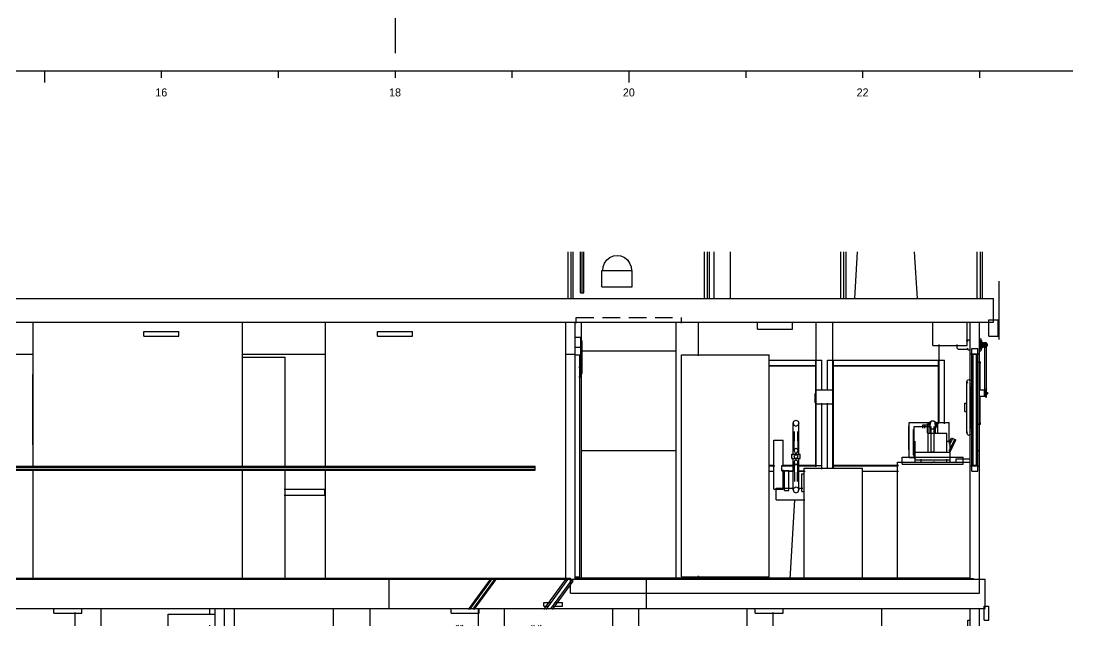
# Model space of a CAD drawing. Extents: x 5 to 836, y 5 to 589.
# Drawn here: x 213 to 393, y 280 to 383.5 of the extents above; entities that cross this region are included whole.
import ezdxf
from ezdxf.enums import TextEntityAlignment as Align

# ---------------------------------------------------------------- set-up
doc = ezdxf.new("R2010")
doc.units = 0
doc.linetypes.add('CENTER', pattern=[10, 6, -1.5, 1, -1.5])
doc.linetypes.add('DASHED', pattern=[4.5, 3, -1.5])
for name, color, linetype in [('CENTRE', 4, 'CENTER'), ('CUT', 7, 'CONTINUOUS'), ('DETAIL', 8, 'CONTINUOUS'), ('DIM', 3, 'CONTINUOUS'), ('MARKING', 4, 'DASHED'), ('OUTLINE', 7, 'CONTINUOUS'), ('TEXT', 7, 'CONTINUOUS')]:
    doc.layers.add(name, color=color, linetype=linetype)

msp = doc.modelspace()

# ---------------------------------------------------------------- linework, layer by layer
at = {"layer": 'CENTRE'}
msp.add_line((277, 564), (277, 377), dxfattribs=at)
at = {"layer": 'CUT'}
for p, q in [((331.61, 336), (331.61, 344)), ((334.39, 336), (334.39, 344)), ((355.67, 336), (356.15, 344)), ((365.85, 344), (366.33, 336)), ((380.4, 329), (380.4, 339)), ((36, 336), (379.4, 336)), ((379.4, 332), (379.4, 336)), ((36, 332), (379.4, 332)), ((306.2, 326.48), (306.2, 332)), ((307.8, 326.48), (307.8, 332)), ((369, 328), (369, 332)), ((374.9, 328), (374.9, 332)), ((375.4, 326.58), (375.4, 332)), ((377, 326.58), (377, 332)), ((378.6, 329.6), (378.6, 332.4)), ((378.6, 332.4), (380.2, 332.4)), ((380.2, 329.6), (380.2, 332.4)), ((234, 330.4), (240, 330.4)), ((234, 329.6), (234, 330.4)), ((234, 329.6), (240, 329.6)), ((240, 329.6), (240, 330.4)), ((274, 330.4), (280, 330.4)), ((274, 329.6), (274, 330.4)), ((274, 329.6), (280, 329.6)), ((280, 329.6), (280, 330.4)), ((378.6, 329.6), (380.2, 329.6)), ((369, 328), (374.9, 328)), ((377.06, 329.1), (377.25, 329.1)), ((377.26, 328.85), (377.42, 328.85)), ((377.26, 328.66), (377.26, 328.82)), ((377.26, 328.63), (377.42, 328.63)), ((377.28, 327.13), (377.28, 329.07)), ((377.42, 328.65), (377.42, 328.85)), ((306.2, 326.48), (307.8, 326.48)), ((375.4, 326.58), (377, 326.58)), ((375.7, 327.5), (376.7, 327.5)), ((375.7, 326.5), (375.7, 327.5)), ((375.7, 326.5), (376.7, 326.5)), ((375.9, 307.5), (375.9, 326.5)), ((376.5, 307.5), (376.5, 326.5)), ((376.7, 326.5), (376.7, 327.5)), ((377.03, 327.1), (377.22, 327.1)), ((377.26, 327.57), (377.42, 327.57)), ((377.26, 327.38), (377.26, 327.54)), ((377.26, 327.35), (377.42, 327.35)), ((377.42, 327.37), (377.42, 327.57)), ((348.9, 318.2), (348.9, 319.8)), ((349, 320.4), (352, 320.4)), ((349, 318), (349, 320.4)), ((352, 318), (352, 320.4)), ((349, 318), (352, 318)), ((345.1, 314.7), (345.25, 315.06)), ((345.25, 315.06), (345.6, 315.2)), ((345.6, 315.2), (345.95, 315.06)), ((345.95, 315.06), (346.1, 314.7)), ((345.1, 314.7), (345.24, 314.37)), ((345.25, 314.35), (345.59, 314.21)), ((345.6, 314.2), (345.93, 314.34)), ((345.95, 314.35), (346.1, 314.7)), ((345.29, 310), (345.37, 309.71)), ((345.3, 310.04), (345.38, 310.31)), ((345.38, 309.69), (345.59, 309.56)), ((345.41, 310.33), (345.6, 310.44)), ((345.6, 309.55), (345.8, 309.68)), ((345.63, 310.42), (345.82, 310.31)), ((345.82, 310.31), (345.91, 310)), ((345.82, 309.69), (345.9, 309.97)), ((344.9, 309.37), (346.3, 309.37)), ((344.9, 308.63), (344.9, 309.37)), ((344.9, 308.63), (346.3, 308.63)), ((345.28, 309), (345.37, 308.79)), ((345.29, 309.01), (345.38, 309.22)), ((345.29, 308), (345.38, 307.69)), ((345.3, 308.03), (345.38, 308.31)), ((345.38, 308.78), (345.59, 308.69)), ((345.39, 309.23), (345.6, 309.32)), ((345.4, 308.32), (345.6, 308.45)), ((345.6, 308.68), (345.81, 308.77)), ((345.61, 309.31), (345.82, 309.22)), ((345.61, 308.44), (345.82, 308.31)), ((345.82, 308.78), (345.91, 308.99)), ((345.82, 307.69), (345.9, 307.96)), ((345.83, 309.21), (345.92, 309)), ((345.83, 308.29), (345.91, 308)), ((346.3, 308.63), (346.3, 309.37)), ((363, 308), (375.4, 308)), ((363, 288), (363, 308)), ((363.8, 308.9), (374.2, 308.9)), ((363.8, 307.7), (363.8, 308.9)), ((373, 308.6), (375.4, 308.6)), ((373, 308), (373, 308.6)), ((374.2, 307.7), (374.2, 308.9)), ((375.4, 288), (375.4, 308.6)), ((345.38, 307.69), (345.57, 307.58)), ((345.6, 307.56), (345.79, 307.67)), ((346.6, 306), (347, 306)), ((346.6, 303), (346.6, 306)), ((347, 307), (357, 307)), ((347, 288), (347, 307)), ((357, 288), (357, 307)), ((363.8, 307.7), (374.2, 307.7)), ((375.4, 307.42), (377, 307.42)), ((375.7, 307.5), (376.7, 307.5)), ((375.7, 306.5), (375.7, 307.5)), ((375.7, 306.5), (376.7, 306.5)), ((376.7, 306.5), (376.7, 307.5)), ((377, 285.6), (377, 307.42)), ((345.1, 303.3), (345.25, 303.65)), ((345.1, 303.3), (345.25, 302.94)), ((345.25, 302.94), (345.6, 302.8)), ((345.27, 303.66), (345.6, 303.8)), ((345.6, 302.8), (345.95, 302.94)), ((345.61, 303.79), (345.95, 303.65)), ((345.95, 302.94), (346.1, 303.3)), ((345.96, 303.63), (346.1, 303.3)), ((346.6, 303), (347, 303)), ((25, 288), (378, 288)), ((38.6, 288.16), (307, 288.16)), ((38.6, 288.06), (307, 288.06)), ((276, 283), (276, 288)), ((307, 288.06), (307, 288.16)), ((307, 285.6), (307, 288)), ((307.8, 288.14), (307.8, 288.24)), ((307.8, 288.24), (375.4, 288.24)), ((307.8, 288.14), (375.4, 288.14)), ((308, 288.12), (376, 288.12)), ((308, 288.02), (308, 288.09)), ((308, 288.02), (376, 288.02)), ((320, 283), (320, 288)), ((376, 288.05), (376, 288.12)), ((378, 283), (378, 288)), ((307, 285.6), (377, 285.6)), ((36, 283), (378, 283)), ((246.2, 280), (246.2, 283)), ((247.8, 280), (247.8, 283)), ((375.4, 280), (375.4, 283)), ((377, 280), (377, 283)), ((377.8, 283.4), (378.6, 283.4)), ((377.8, 281), (377.8, 283.4)), ((378.6, 281), (378.6, 283.4)), ((238.2, 282), (246.2, 282)), ((238.2, 280), (238.2, 282)), ((375, 281), (375.4, 281)), ((375, 280), (375, 281)), ((377.8, 281), (378.6, 281))]:
    msp.add_line(p, q, dxfattribs=at)
at = {"layer": 'DETAIL'}
for p, q in [((306.6, 336), (306.6, 344)), ((307.15, 336), (307.15, 344)), ((307.5, 336), (307.5, 344)), ((308.72, 337), (308.72, 344)), ((309, 337), (309, 344)), ((309.28, 337), (309.28, 344)), ((329.93, 336), (329.93, 344)), ((330.49, 336), (330.49, 344)), ((330.83, 336), (330.83, 344)), ((353.26, 336), (353.26, 344)), ((353.82, 336), (353.82, 344)), ((354.17, 336), (354.17, 344)), ((376.6, 336), (376.6, 344)), ((377.15, 336), (377.15, 344)), ((377.5, 336), (377.5, 344)), ((312.4, 340.8), (317.6, 340.8)), ((308.72, 337), (309.28, 337)), ((312.4, 338), (317.6, 338)), ((36, 336), (379.4, 336)), ((379.4, 332), (379.4, 336)), ((36, 332), (379.4, 332)), ((215.08, 307.28), (215.08, 332)), ((215.92, 331.86), (215.92, 332)), ((226.08, 331.86), (226.08, 332)), ((246.2, 331.86), (246.2, 332)), ((247.8, 331.86), (247.8, 332)), ((250.92, 307.28), (250.92, 332)), ((265.08, 307.28), (265.08, 332)), ((269.92, 331.86), (269.92, 332)), ((280.08, 331.86), (280.08, 332)), ((306.2, 288), (306.2, 332)), ((307, 331.86), (307, 332)), ((307.8, 288), (307.8, 332)), ((308.92, 288), (308.92, 332)), ((325.08, 288), (325.08, 332)), ((328.92, 326.23), (328.92, 332)), ((339, 330.8), (339, 332)), ((345, 330.8), (345, 332)), ((349.08, 307.28), (349.08, 332)), ((351.92, 306.86), (351.92, 332)), ((369, 328), (369, 332)), ((370.08, 331.86), (370.08, 332)), ((374.9, 328), (374.9, 332)), ((375.4, 288), (375.4, 332)), ((377, 287.87), (377, 332)), ((378.6, 329.6), (378.6, 332.4)), ((378.6, 332.4), (380.2, 332.4)), ((380.2, 329.6), (380.2, 332.4)), ((234, 330.4), (240, 330.4)), ((234, 329.6), (234, 330.4)), ((234, 329.6), (240, 329.6)), ((240, 329.6), (240, 330.4)), ((274, 330.4), (280, 330.4)), ((274, 329.6), (274, 330.4)), ((274, 329.6), (280, 329.6)), ((280, 329.6), (280, 330.4)), ((339, 330.8), (345, 330.8)), ((378.6, 329.6), (380.2, 329.6)), ((307.8, 329.4), (308.8, 329.4)), ((307.8, 327.7), (308.8, 327.7)), ((308.8, 322.6), (308.8, 329.4)), ((308.8, 328.8), (309, 328.8)), ((309, 323.2), (309, 328.8)), ((369, 328.01), (374.9, 328.01)), ((370.08, 314.68), (370.08, 328.15)), ((377.08, 327.72), (377.08, 328.48)), ((377.26, 328.64), (377.26, 328.84)), ((377.42, 328.64), (377.42, 328.84)), ((377.68, 327.72), (377.68, 328.48)), ((377.85, 327.69), (377.85, 328.51)), ((377.95, 327.8), (377.95, 328.4)), ((378.2, 327.93), (378.2, 328.27)), ((378.2, 328.27), (378.4, 328.27)), ((378.2, 328.24), (378.4, 328.24)), ((378.2, 328.21), (378.4, 328.21)), ((378.2, 328.19), (378.4, 328.19)), ((378.2, 328.13), (378.4, 328.13)), ((378.2, 328.12), (378.4, 328.12)), ((378.2, 328.08), (378.4, 328.08)), ((378.2, 328.07), (378.4, 328.07)), ((378.2, 328.01), (378.4, 328.01)), ((378.2, 327.99), (378.4, 327.99)), ((378.2, 327.96), (378.4, 327.96)), ((378.2, 327.93), (378.4, 327.93)), ((378.22, 327.69), (378.22, 328.51)), ((378.3, 327.98), (378.3, 328.22)), ((378.4, 327.93), (378.4, 328.27)), ((200.92, 326.48), (215.08, 326.48)), ((250.84, 326), (258.2, 326)), ((250.92, 326.48), (265.08, 326.48)), ((258.2, 307.28), (258.2, 326)), ((306.2, 326.48), (307.8, 326.48)), ((307.8, 326.4), (308.6, 326.4)), ((308.6, 288.4), (308.6, 326.4)), ((308.8, 327.4), (309, 327.4)), ((308.92, 327.08), (325.08, 327.08)), ((326, 326.4), (341, 326.4)), ((326, 288.4), (326, 326.4)), ((341, 288.4), (341, 326.4)), ((375.4, 326.58), (377, 326.58)), ((375.7, 306.5), (375.7, 327.5)), ((375.7, 327.5), (376.7, 327.5)), ((375.7, 326.5), (376.7, 326.5)), ((375.9, 307.5), (375.9, 326.5)), ((376.5, 307.5), (376.5, 326.5)), ((376.7, 306.5), (376.7, 327.5)), ((377.26, 327.36), (377.26, 327.56)), ((377.42, 327.36), (377.42, 327.56)), ((308.42, 324.3), (308.8, 324.3)), ((308.8, 324.6), (309, 324.6)), ((340.88, 324.58), (349.08, 324.58)), ((340.89, 325.5), (350, 325.5)), ((340.89, 324.5), (349, 324.5)), ((349, 307.25), (349, 325.5)), ((350, 320.33), (350, 325.5)), ((351, 325.5), (371, 325.5)), ((351, 320.33), (351, 325.5)), ((351.92, 324.58), (370.08, 324.58)), ((352, 306.87), (352, 325.5)), ((352, 324.5), (370, 324.5)), ((370, 314.6), (370, 325.5)), ((371, 314.6), (371, 325.5)), ((215, 323), (215.13, 323)), ((215, 311), (215, 323)), ((308.42, 322.6), (308.8, 322.6)), ((308.8, 323.2), (309, 323.2)), ((349, 320.4), (352, 320.4)), ((377.85, 319.43), (377.85, 320.25)), ((378.15, 319.74), (378.15, 319.94)), ((378.22, 319.43), (378.22, 320.25)), ((378.45, 319.74), (378.45, 319.94)), ((349, 318), (352, 318)), ((350, 306.81), (350, 318.1)), ((351, 306.92), (351, 318.1)), ((374.5, 316.7), (374.5, 318.1)), ((368.43, 314.81), (368.78, 315.07)), ((368.78, 315.07), (369.22, 315.07)), ((369.22, 315.07), (369.57, 314.81)), ((365, 314.8), (368.75, 314.8)), ((365, 308.8), (365, 314.8)), ((365.8, 314.1), (368.2, 314.1)), ((365.8, 308.7), (365.8, 314.1)), ((367.3, 314.4), (368.58, 314.4)), ((367.3, 313.87), (367.3, 314.4)), ((367.65, 313.87), (367.65, 314.4)), ((368.1, 314.6), (368.68, 314.6)), ((368.1, 313), (368.1, 314.6)), ((368.2, 309.67), (368.2, 314.1)), ((368.3, 314.4), (368.43, 314.81)), ((368.3, 314.4), (368.43, 313.99)), ((368.43, 313.99), (368.78, 313.73)), ((368.55, 313), (368.55, 314.6)), ((368.78, 313.73), (369.22, 313.73)), ((369.22, 313.73), (369.57, 313.99)), ((369.3, 314.8), (371.8, 314.8)), ((369.32, 314.6), (369.9, 314.6)), ((369.45, 313), (369.45, 314.6)), ((369.57, 314.81), (369.7, 314.4)), ((369.57, 313.99), (369.7, 314.4)), ((369.9, 313), (369.9, 314.6)), ((371.8, 311.45), (371.8, 314.8)), ((341.8, 311.8), (343.4, 311.8)), ((341.8, 303.4), (341.8, 311.8)), ((343.4, 307.26), (343.4, 311.8)), ((366, 308), (366, 311.6)), ((368.1, 313), (371.4, 313)), ((371.3, 311.6), (372, 311.6)), ((371.4, 309.67), (371.4, 313)), ((371.8, 311.3), (372.24, 312.18)), ((371.84, 310.04), (372.78, 311.91)), ((371.86, 310.96), (372.42, 312.09)), ((371.96, 309.82), (372.96, 311.82)), ((372, 308), (372, 311.6)), ((372.22, 312.19), (372.96, 311.82)), ((215, 311), (215.13, 311)), ((308.82, 310), (325.16, 310)), ((366, 309.75), (372, 309.75)), ((368.76, 309.8), (369.24, 309.8)), ((371.87, 309.87), (371.96, 309.82)), ((376.86, 310), (377, 310)), ((344.9, 308.63), (344.9, 309.37)), ((346.3, 308.63), (346.3, 309.37)), ((363, 308), (363.98, 308)), ((363, 288), (363, 308)), ((363.8, 308.9), (366.16, 308.9)), ((363.8, 307.7), (363.8, 308.9)), ((365, 308.8), (366.11, 308.8)), ((365.8, 308.7), (366.07, 308.7)), ((366, 308.45), (372, 308.45)), ((366, 308), (372, 308)), ((367, 308), (367, 308.56)), ((368.74, 308.09), (368.76, 307.96)), ((368.76, 307.96), (369.24, 308.04)), ((368.86, 308.12), (368.88, 307.98)), ((369.09, 308.16), (369.12, 308.02)), ((369.21, 308.18), (369.24, 308.04)), ((371.4, 308), (371.4, 308.56)), ((371.84, 308.9), (374.2, 308.9)), ((374.01, 308), (375.4, 308)), ((374.07, 308.6), (375.4, 308.6)), ((374.2, 307.7), (374.2, 308.9)), ((376.87, 309), (377, 309)), ((103, 307.32), (301, 307.32)), ((103, 307.16), (301, 307.16)), ((103, 306.84), (301, 306.84)), ((103, 306.68), (301, 306.68)), ((215.08, 288), (215.08, 306.72)), ((250.92, 288), (250.92, 306.72)), ((258.2, 288), (258.2, 306.72)), ((265.08, 288), (265.08, 306.72)), ((301, 306.68), (301, 307.32)), ((340.88, 307.42), (341.99, 307.42)), ((340.89, 307.5), (341.87, 307.5)), ((340.89, 306.5), (341.87, 306.5)), ((343.2, 307.45), (345.14, 307.45)), ((343.2, 306.55), (343.2, 307.45)), ((343.2, 306.55), (345.14, 306.55)), ((343.24, 307.42), (345.19, 307.42)), ((343.27, 307.5), (345.08, 307.5)), ((343.27, 306.5), (343.69, 306.5)), ((343.4, 303.4), (343.4, 306.7)), ((343.64, 306.6), (344.36, 306.6)), ((344.24, 306.5), (345.08, 306.5)), ((346.02, 307.42), (349.08, 307.42)), ((346.06, 307.5), (349, 307.5)), ((346.06, 306.5), (347.18, 306.5)), ((346.11, 307.45), (350, 307.45)), ((346.11, 306.55), (347.09, 306.55)), ((347, 307), (357, 307)), ((347, 288), (347, 307)), ((351.92, 307.42), (363.1, 307.42)), ((352, 307.5), (363.16, 307.5)), ((356.88, 306.5), (363.16, 306.5)), ((357, 288), (357, 307)), ((363.8, 307.7), (374.2, 307.7)), ((375.4, 307.42), (377, 307.42)), ((375.7, 307.5), (376.7, 307.5)), ((375.7, 306.5), (376.7, 306.5)), ((258.04, 303.4), (265, 303.4)), ((265, 302.4), (265, 303.4)), ((341.8, 303.4), (343.4, 303.4)), ((342.2, 303.6), (345.12, 303.6)), ((342.2, 301.6), (342.2, 303.6)), ((343.64, 303.2), (344.36, 303.2)), ((346.1, 303.6), (346.79, 303.6)), ((258.04, 302.4), (265, 302.4)), ((342.2, 301.6), (347.13, 301.6)), ((25, 288), (378, 288)), ((215.92, 288), (215.92, 288.14)), ((217, 288), (217, 288.14)), ((226.08, 288), (226.08, 288.14)), ((230.97, 288), (230.97, 288.14)), ((231.53, 288), (231.53, 288.14)), ((231.87, 288), (231.87, 288.14)), ((241, 288), (241, 288.14)), ((246.2, 288), (246.2, 288.14)), ((247.8, 288), (247.8, 288.14)), ((248.2, 288), (248.2, 288.14)), ((249, 288), (249, 288.14)), ((255.85, 288), (255.85, 288.14)), ((256.4, 288), (256.4, 288.14)), ((256.75, 288), (256.75, 288.14)), ((257, 288), (257, 288.14)), ((266.2, 288), (266.2, 288.14)), ((269.92, 288), (269.92, 288.14)), ((276, 283), (276, 288)), ((280.08, 288), (280.08, 288.14)), ((280.72, 288), (280.72, 288.14)), ((281.28, 288), (281.28, 288.14)), ((281.62, 288), (281.62, 288.14)), ((289.56, 282.82), (293.43, 288.11)), ((289.81, 282.81), (293.68, 288.11)), ((290.31, 282.83), (294.19, 288.14)), ((290.56, 282.82), (294.44, 288.14)), ((302.47, 282.82), (306.35, 288.13)), ((302.83, 282.8), (306.76, 288.18)), ((305.2, 288), (305.2, 288.14)), ((305.6, 288), (305.6, 288.14)), ((306.15, 288), (306.15, 288.14)), ((306.5, 288), (306.5, 288.14)), ((306.77, 288.17), (307.48, 287.65)), ((307, 288), (307, 288.14)), ((307.8, 288.4), (308.6, 288.4)), ((320, 283), (320, 288)), ((326, 288.4), (341, 288.4)), ((328.92, 288), (328.92, 288.56)), ((349.08, 288), (349.08, 288.14)), ((351.92, 288), (351.92, 288.14)), ((370.08, 288), (370.08, 288.14)), ((378, 283), (378, 288)), ((303.65, 282.91), (307.24, 287.82)), ((303.95, 282.81), (307.48, 287.65)), ((82.82, 283), (378, 283)), ((218.6, 282.2), (218.6, 283)), ((222.28, 282.86), (222.28, 283)), ((223.4, 282.2), (223.4, 283)), ((226.72, 280), (226.72, 283)), ((245.28, 281.91), (245.28, 283)), ((246.2, 280), (246.2, 283)), ((247.8, 280), (247.8, 283)), ((249.52, 280), (249.52, 283)), ((266.48, 280), (266.48, 283)), ((272.72, 280), (272.72, 283)), ((286.6, 282.2), (286.6, 283)), ((291.28, 280), (291.28, 283)), ((291.4, 282.2), (291.4, 283)), ((295.72, 280), (295.72, 283)), ((302.48, 283.4), (302.48, 284)), ((302.48, 284), (303.73, 284)), ((302.48, 283.4), (303.31, 283.4)), ((303.87, 283.4), (305.68, 283.4)), ((304.29, 284), (305.68, 284)), ((305.68, 283.4), (305.68, 284)), ((314.28, 280), (314.28, 283)), ((318.72, 280), (318.72, 283)), ((337.28, 280), (337.28, 283)), ((338.6, 282.2), (338.6, 283)), ((341.72, 282.86), (341.72, 283)), ((343.4, 282.2), (343.4, 283)), ((360.28, 280), (360.28, 283)), ((375.4, 280), (375.4, 283)), ((377, 280), (377, 283)), ((377.8, 283.4), (378.6, 283.4)), ((377.8, 281), (377.8, 283.4)), ((378.6, 281), (378.6, 283.4)), ((218.6, 282.2), (223.4, 282.2)), ((222.28, 280), (222.28, 282.32)), ((238.2, 282), (246.2, 282)), ((238.2, 280), (238.2, 282)), ((286.6, 282.2), (291.4, 282.2)), ((338.6, 282.2), (343.4, 282.2)), ((341.72, 280), (341.72, 282.32)), ((377.8, 281), (378.6, 281)), ((245.28, 280), (245.28, 280.14)), ((287.5, 280), (287.59, 280.11)), ((287.75, 280), (287.83, 280.11)), ((288.25, 280), (288.33, 280.11)), ((288.5, 280), (288.58, 280.11)), ((300.41, 280), (300.49, 280.11)), ((300.78, 280), (300.86, 280.11)), ((301.53, 280), (301.61, 280.11)), ((301.9, 280), (301.98, 280.11))]:
    msp.add_line(p, q, dxfattribs=at)
at = {"layer": 'DIM'}
for p, q in [((25, 375), (393, 375)), ((217, 375), (217, 373)), ((237, 375), (237, 373.8)), ((257, 375), (257, 373.8)), ((277, 375), (277, 373.8)), ((297, 375), (297, 373.8)), ((317, 375), (317, 373)), ((337, 375), (337, 373.8)), ((357, 375), (357, 373.8)), ((377, 375), (377, 373.8))]:
    msp.add_line(p, q, dxfattribs=at)
at = {"layer": 'MARKING'}
for p, q in [((380.4, 329), (380.4, 339)), ((308, 332.8), (326, 332.8)), ((308, 331.82), (308, 332.8)), ((326, 331.82), (326, 332.8)), ((346.6, 306), (347, 306)), ((346.6, 303), (346.6, 306)), ((347, 303), (347, 306)), ((346.6, 303), (347, 303)), ((25, 288.02), (307, 288.02)), ((37, 288.1), (307, 288.1)), ((38.6, 288.16), (307, 288.16)), ((38.6, 288.06), (307, 288.06)), ((246.2, 288.06), (246.2, 288.16)), ((247.8, 288.06), (247.8, 288.16)), ((306.2, 288.06), (306.2, 288.16)), ((307, 288.02), (307, 288.16)), ((307.8, 288.24), (344.75, 288.24)), ((307.8, 288.14), (307.8, 288.24)), ((307.8, 288.14), (375.4, 288.14)), ((308.84, 288.12), (325.07, 288.12)), ((308.84, 288.02), (325.07, 288.02)), ((356.93, 288.24), (363.08, 288.24)), ((375, 281), (375.4, 281)), ((375, 280), (375, 281)), ((375.4, 280), (375.4, 281))]:
    msp.add_line(p, q, dxfattribs=at)
at = {"layer": 'OUTLINE'}
for p, q in [((312.61, 341.47), (312.86, 342.1)), ((312.86, 342.1), (313.25, 342.64)), ((313.25, 342.64), (313.76, 343.05)), ((313.76, 343.05), (314.36, 343.31)), ((314.36, 343.31), (315, 343.4)), ((315, 343.4), (315.64, 343.31)), ((315.64, 343.31), (316.24, 343.05)), ((316.24, 343.05), (316.75, 342.64)), ((316.75, 342.64), (317.14, 342.1)), ((317.14, 342.1), (317.39, 341.47)), ((312.4, 338), (312.4, 340.8)), ((312.53, 340.8), (312.61, 341.47)), ((312.53, 340.8), (317.47, 340.8)), ((317.39, 341.47), (317.47, 340.8)), ((317.6, 338), (317.6, 340.8)), ((373.2, 327.51), (373.2, 328.17)), ((374.71, 328.86), (374.84, 328.86)), ((374.84, 328.85), (375, 328.69)), ((375, 328.92), (375.03, 328.95)), ((375, 328.65), (375, 328.92)), ((375.03, 328.95), (375.37, 328.95)), ((375.37, 328.95), (375.4, 328.92)), ((377, 329.07), (377.03, 329.1)), ((377, 327.13), (377, 329.07)), ((377.03, 329.1), (377.25, 329.1)), ((377.08, 328.48), (377.68, 328.48)), ((377.08, 328.34), (377.68, 328.34)), ((377.08, 328.24), (378.3, 328.24)), ((377.08, 327.96), (378.3, 327.96)), ((377.08, 327.86), (377.68, 327.86)), ((377.08, 327.72), (377.68, 327.72)), ((377.25, 329.1), (377.28, 329.07)), ((377.26, 328.86), (377.42, 328.86)), ((377.26, 328.62), (377.42, 328.62)), ((377.28, 327.13), (377.28, 329.07)), ((377.48, 328.18), (378.3, 328.18)), ((377.48, 328.02), (378.3, 328.02)), ((377.85, 328.4), (377.95, 328.4)), ((377.85, 328.29), (377.95, 328.29)), ((377.85, 327.91), (377.95, 327.91)), ((377.85, 327.8), (377.95, 327.8)), ((377.86, 328.51), (378.22, 328.51)), ((377.86, 328.38), (378.22, 328.38)), ((377.86, 327.82), (378.22, 327.82)), ((377.86, 327.69), (378.22, 327.69)), ((377.9, 319.77), (377.9, 328.17)), ((377.93, 328.2), (378.15, 328.2)), ((377.93, 328.16), (378.15, 328.16)), ((378.18, 319.77), (378.18, 328.17)), ((373.2, 327.51), (373.36, 327.35)), ((373.36, 327.34), (374.84, 327.34)), ((374.84, 327.35), (375, 327.51)), ((375, 327.28), (375, 327.55)), ((375, 327.28), (375.03, 327.25)), ((375.03, 327.25), (375.37, 327.25)), ((375.37, 327.25), (375.4, 327.28)), ((377, 327.13), (377.03, 327.1)), ((377.03, 327.1), (377.25, 327.1)), ((377.25, 327.1), (377.28, 327.13)), ((377.26, 327.58), (377.42, 327.58)), ((377.26, 327.34), (377.42, 327.34)), ((376.82, 325.11), (376.85, 325.14)), ((376.85, 325.14), (377.11, 325.14)), ((376.9, 325.18), (377.13, 325.18)), ((377.02, 324.94), (377.13, 324.94)), ((377.11, 325.14), (377.14, 325.11)), ((377.13, 325.18), (377.16, 325.15)), ((377.13, 324.94), (377.16, 324.97)), ((377.14, 320.26), (377.14, 325.11)), ((377.16, 324.97), (377.16, 325.15)), ((377.01, 323.26), (377.04, 323.23)), ((377.01, 322.82), (377.04, 322.85)), ((377.04, 322.85), (377.04, 323.23)), ((374.84, 321.8), (374.95, 322.05)), ((374.84, 313), (374.84, 321.8)), ((374.84, 321.8), (374.95, 321.55)), ((374.95, 322.05), (375.2, 322.16)), ((375.2, 322.16), (375.45, 322.05)), ((375.45, 322.05), (375.51, 321.93)), ((375.56, 321.33), (375.56, 321.47)), ((375.56, 313.74), (375.56, 321.06)), ((378.09, 320.53), (378.12, 320.56)), ((378.09, 319.15), (378.09, 320.53)), ((378.12, 320.56), (378.2, 320.56)), ((378.2, 320.56), (378.23, 320.53)), ((378.23, 319.15), (378.23, 320.53)), ((348.9, 318.2), (348.9, 319.8)), ((377.05, 320.39), (378.01, 320.39)), ((377.05, 319.29), (378.01, 319.29)), ((377.14, 314.57), (377.14, 319.28)), ((377.86, 320.25), (378.22, 320.25)), ((377.86, 319.43), (378.22, 319.43)), ((377.93, 319.74), (378.15, 319.74)), ((378.01, 320.39), (378.04, 320.36)), ((378.01, 319.29), (378.04, 319.32)), ((378.04, 319.32), (378.04, 320.36)), ((378.04, 319.78), (378.15, 319.78)), ((378.09, 320.06), (378.19, 320.06)), ((378.09, 319.62), (378.19, 319.62)), ((378.09, 319.15), (378.12, 319.12)), ((378.1, 320.12), (378.22, 320.12)), ((378.1, 319.56), (378.22, 319.56)), ((378.12, 319.12), (378.2, 319.12)), ((378.15, 319.96), (378.45, 319.96)), ((378.15, 319.72), (378.45, 319.72)), ((378.19, 320.06), (378.22, 320.03)), ((378.19, 319.62), (378.22, 319.65)), ((378.2, 319.12), (378.23, 319.15)), ((378.22, 319.65), (378.22, 320.03)), ((374.5, 318.1), (374.88, 318.1)), ((377.01, 316.86), (377.04, 316.83)), ((377.04, 316.45), (377.04, 316.83)), ((374.5, 316.7), (374.88, 316.7)), ((377.01, 316.42), (377.04, 316.45)), ((345.1, 309.25), (345.1, 314.69)), ((345.29, 310), (345.33, 313.26)), ((345.87, 313.26), (345.91, 310)), ((346.1, 309.25), (346.1, 314.69)), ((364.9, 310.2), (364.9, 314.2)), ((365.7, 309.2), (365.7, 313.6)), ((368.76, 309.8), (368.76, 314.12)), ((369.24, 309.8), (369.24, 314.12)), ((374.84, 313), (374.95, 313.25)), ((375.56, 313.33), (375.56, 313.47)), ((376.82, 314.57), (376.85, 314.54)), ((376.85, 314.54), (377.11, 314.54)), ((376.9, 314.5), (377.13, 314.5)), ((377.02, 314.74), (377.13, 314.74)), ((377.11, 314.54), (377.14, 314.57)), ((377.13, 314.74), (377.16, 314.71)), ((377.13, 314.5), (377.16, 314.53)), ((377.16, 314.53), (377.16, 314.71)), ((372.24, 312.18), (372.96, 311.82)), ((374.84, 313), (374.95, 312.75)), ((374.95, 312.75), (375.2, 312.64)), ((375.2, 312.64), (375.45, 312.75)), ((375.45, 312.75), (375.51, 312.87)), ((371.84, 309.88), (371.96, 309.82)), ((345.1, 303.31), (345.1, 308.75)), ((345.29, 308), (345.33, 304.74)), ((345.87, 304.74), (345.91, 308)), ((346.1, 303.31), (346.1, 308.75)), ((343.64, 303.2), (343.64, 306.6)), ((344.36, 303.2), (344.36, 306.6)), ((344.6, 288), (345.4, 301.6)), ((349.39, 288.14), (349.4, 288)), ((307.08, 287.94), (307.48, 287.65))]:
    msp.add_line(p, q, dxfattribs=at)

# ---------------------------------------------------------------- texts
at = {"layer": 'TEXT'}
for s, p in [('16', (237, 370.6)), ('18', (277, 370.6)), ('20', (317, 370.6)), ('22', (357, 370.6))]:
    msp.add_text(s, height=1.37, dxfattribs=at).set_placement(p, align=Align.CENTER)

doc.saveas('drawing.dxf')
